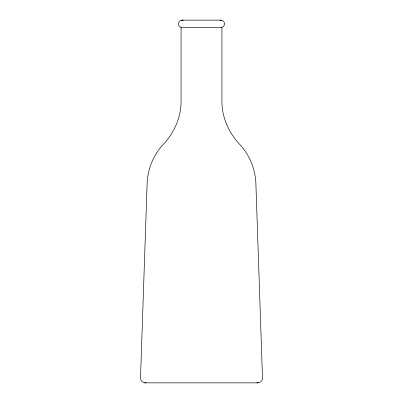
<?xml version="1.0" encoding="UTF-8"?>
<svg xmlns="http://www.w3.org/2000/svg" width="403" height="403" viewBox="0 0 403 403"><rect width="100%" height="100%" fill="white"/><g stroke="black" fill="none" stroke-linecap="round" stroke-linejoin="round"><path stroke-width="0.6" d="M221.932 27.399C225.751 26.452 225.171 20.372 221.247 20.15L181.753 20.15C177.829 20.372 177.249 26.452 181.068 27.399L221.932 27.399L221.932 100.997C221.751 117.792 229.327 133.922 241.014 145.76C250.087 156.208 255.431 169.794 255.885 183.627L262.494 377.913C262.655 380.709 260.021 383.142 257.255 382.85M181.068 27.399L181.068 100.997C181.249 117.792 173.673 133.922 161.986 145.76C152.913 156.208 147.569 169.794 147.115 183.627L140.506 377.913C140.325 380.86 143.292 383.394 146.168 382.769M221.247 20.15L219.973 20.251M144.748 382.825L145.745 382.85M145.463 382.85L257.537 382.85L256.832 382.769M257.965 382.825L258.252 382.825M181.753 20.15L183.123 20.251L181.854 20.15"/></g></svg>
